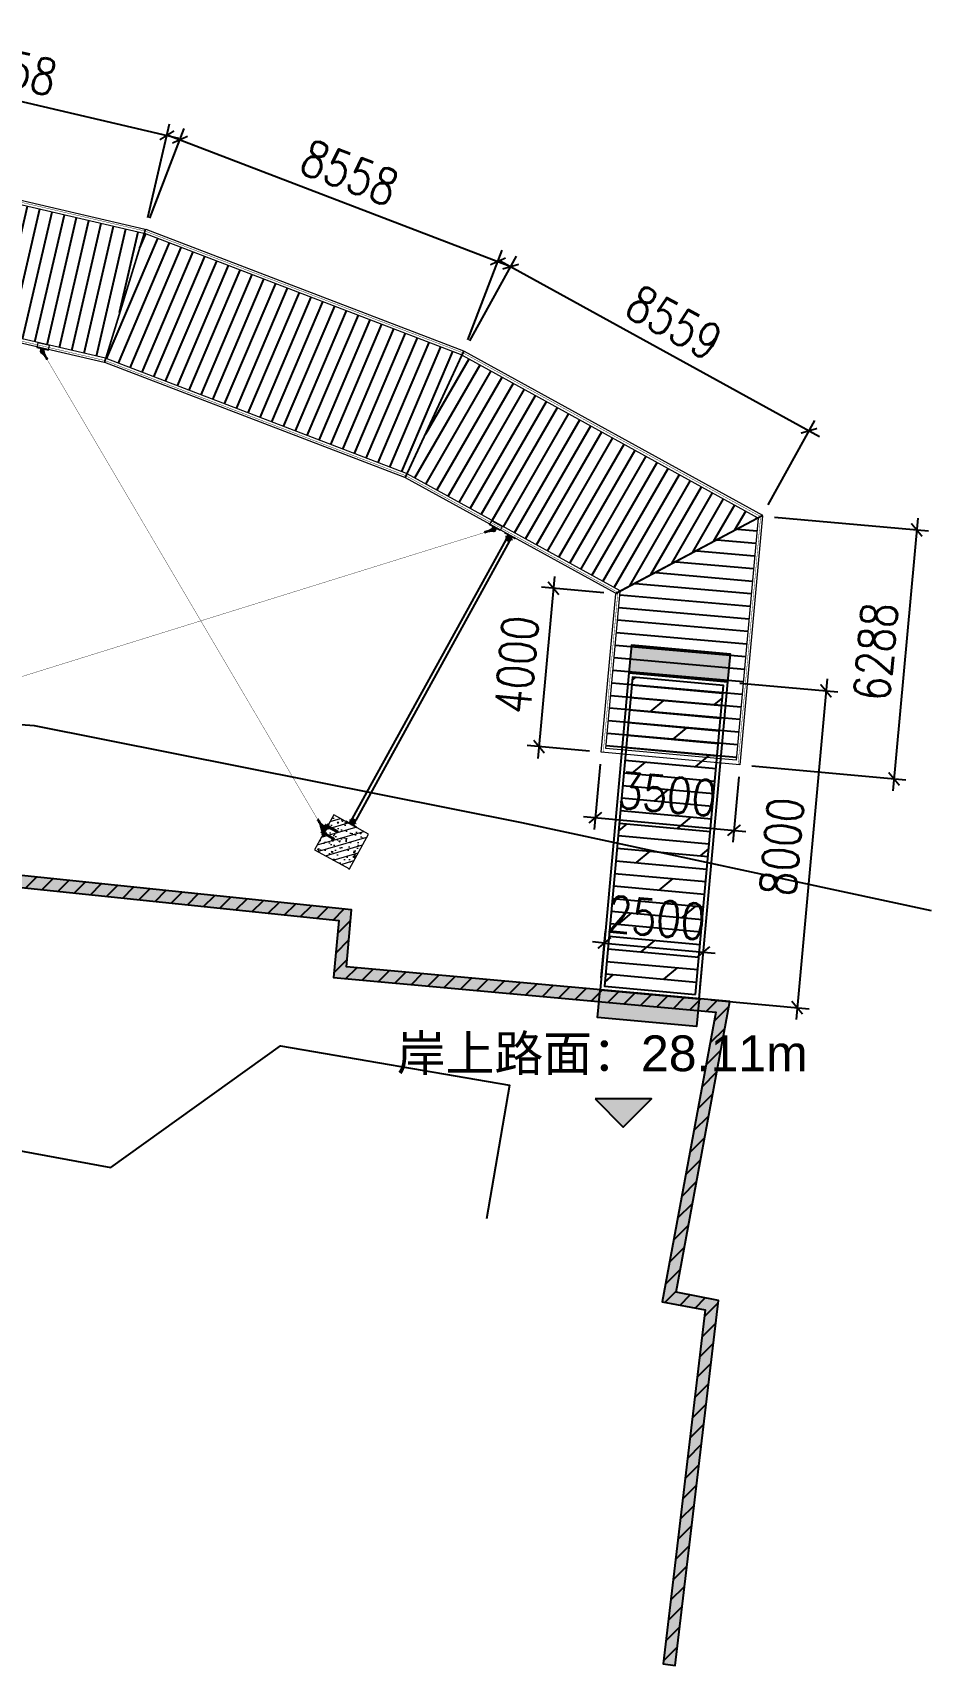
# Model space of a CAD drawing. Header units: millimetres. Extents: x 11827 to 862553, y 15071 to 134256.
# Drawn here: x 185472 to 208060, y 47654 to 88718 of the extents above; entities that cross this region are included whole.
import ezdxf

# ---------------------------------------------------------------- set-up
doc = ezdxf.new("R2010")
doc.units = ezdxf.units.MM
for name, pattern in [('CENTER', [2, 1.25, -0.25, 0.25, -0.25]), ('DASHDOT2', [12.7, 6.35, -3.175, 0, -3.175]), ('DASHED2', [9.525, 6.35, -3.175])]:
    doc.linetypes.add(name, pattern=pattern)
for name, color, linetype in [('BS-Annectent', 115, 'Continuous'), ('HR-dimension', 9, 'Continuous'), ('langan', 170, 'FENCELINE2'), ('STEEL', 34, 'Continuous'), ('抱桩器', 255, 'Continuous')]:
    doc.layers.add(name, color=color, linetype=linetype)
for name, color, linetype, lineweight in [('扣板', 7, 'Continuous', 9), ('文字标注', 220, 'Continuous', 18), ('结构', 52, 'Continuous', 18)]:
    doc.layers.add(name, color=color, linetype=linetype, lineweight=lineweight)
doc.styles.add('HZTXT', font='txtw.shx', dxfattribs={"width": 0.8, "bigfont": 'hztxtw.shx'})
doc.styles.get("Standard").update_dxf_attribs({"font": 'arial.ttf'})
doc.linetypes.add('FENCELINE2', pattern='A,6.35,-2.54,[132,ltypeshp.shx,S=2.54,R=0,X=-2.54,Y=0],-2.54,25.4', length=36.83)
doc.dimstyles.new('DIM-300', dxfattribs={"dimscale": 300, "dimtxt": 3, "dimasz": 1, "dimexe": 1, "dimexo": 1, "dimgap": 1, "dimtad": 1, "dimdec": 0, "dimdsep": 46, "dimtxsty": 'HZTXT', "dimblk": 'ARCHTICK', "dimcen": 0, "dimdle": 1, "dimclrd": 9, "dimclre": 9, "dimclrt": 2, "dimadec": 1, "dimazin": 0, "dimtfac": 1, "dimtdec": 0, "dimtix": 1, "dimtmove": 2, "dimatfit": 3, "dimldrblk": 'ARCHTICK', "dimfxl": 10, "dimtolj": 1, "dimtzin": 0, "dimarcsym": 1})
pattern_1 = [(322.3042363, (-182477.9547, -50528.7565), (6.337899573, -0.8851938), [7.9375, -1.5875, 0, -1.5875])]
pattern_2 = [(322.3042363, (-55311.4466, 178520.0052), (6.337899573, -0.8851938), [7.9375, -1.5875, 0, -1.5875])]

# ---------------------------------------------------------------- blocks, each defined once
blk = doc.blocks.new('thwerg')
at = {"linetype": 'Continuous'}
h = blk.add_hatch(dxfattribs=at)
h.set_pattern_fill('AR-CONC', color=252, scale=5)
h.paths.add_polyline_path([(125890, -32795), (125541, -30956), (144375, -29749), (144792, -28301), (167849, -30703), (167718, -32134), (177330, -33007), (175981, -40288), (177064, -40496), (176008, -49398), (176306, -49434), (177395, -40254), (176330, -40050), (177685, -32738), (168044, -31863), (168175, -30435), (144574, -27977), (144145, -29463), (125184, -30678), (125563, -32683), (121810, -36014), (115445, -36787), (117010, -48533), (117307, -48493), (115782, -37048), (121939, -36301)])
h = blk.add_hatch(dxfattribs=at)
h.set_pattern_fill('ANSI31', color=252, scale=100)
h.paths.add_polyline_path([(144375, -29749), (144792, -28301), (167849, -30703), (167718, -32134), (177330, -33007), (175981, -40288), (177064, -40496), (176008, -49398), (176306, -49434), (177395, -40254), (176330, -40050), (177685, -32738), (168044, -31863), (168175, -30435), (144574, -27977), (144145, -29463), (125184, -30678), (125563, -32683), (121810, -36014), (115445, -36787), (117010, -48533), (117307, -48493), (115782, -37048), (121939, -36301), (125890, -32795), (125541, -30956)])
at = {"color": 252, "linetype": 'Continuous', "flags": 128}
for points, elevation in [([(106933, -30769), (107635, -30369), (114725, -28078), (119240, -25868), (122867, -24992), (126369, -24863), (131244, -25695), (140044, -24946), (146723, -24787), (160192, -25793), (172447, -28232), (182746, -30446)], -32017), ([(125541, -30956), (144375, -29749), (144792, -28301), (167849, -30703), (167718, -32134), (177330, -33007), (175981, -40288), (177064, -40496), (176008, -49398), (176306, -49434), (177395, -40254), (176330, -40050), (177685, -32738), (168044, -31863), (168175, -30435), (144574, -27977), (144145, -29463), (125184, -30678)], -2496)]:
    blk.add_lwpolyline(points, dxfattribs=dict(at, elevation=elevation))
blk.add_lwpolyline([(141861, -33967), (141860, -37038), (146732, -37038), (146732, -32622), (157554, -34310), (157440, -36052), (162121, -36914), (166389, -33855), (172143, -34842), (171563, -38202)], dxfattribs=at)
blk = doc.blocks.new('FQ-PM')
h = blk.add_hatch()
h.set_pattern_fill('ANSI31', color=252, scale=100, angle=32)
h.paths.add_polyline_path([(178907, 47404), (170586, 49338), (170063, 46088), (177943, 44257)])
h = blk.add_hatch()
h.set_pattern_fill('ANSI31', color=252, scale=100, angle=22)
h.paths.add_polyline_path([(186899, 44344), (178921, 47400), (177958, 44252), (185513, 41358)])
h = blk.add_hatch()
h.set_pattern_fill('ANSI31', color=252, scale=100, angle=15)
h.paths.add_polyline_path([(186912, 44338), (185527, 41352), (190875, 38407), (194339, 40249)])
h = blk.add_hatch()
h.set_pattern_fill('ANSI31', color=252, scale=100, angle=130)
h.paths.add_polyline_path([(194346, 40235), (190882, 38394), (190527, 34488), (193797, 34191)])
at = {"layer": '结构', "color": 3, "elevation": 29521}
for points in [[(170046, 45981), (170603, 49445), (178939, 47508), (177912, 44153)], [(177926, 44149), (178953, 47503), (186944, 44442), (185468, 41260)], [(194455, 40308), (190763, 38346), (185481, 41254), (186958, 44436)], [(190767, 38331), (194460, 40294), (193891, 34031), (190406, 34348)]]:
    blk.add_lwpolyline(points, close=True, dxfattribs=at)
for points in [[(170586, 49338), (178907, 47404)], [(178921, 47400), (186899, 44344)], [(177943, 44257), (170063, 46088)], [(185513, 41358), (177958, 44252)], [(186912, 44338), (194341, 40247)], [(190877, 38406), (185527, 41352)], [(194347, 40244), (194347, 40244)], [(194346, 40233), (193793, 34148), (190523, 34445), (190881, 38392)]]:
    blk.add_lwpolyline(points, dxfattribs=at)
blk = doc.blocks.new('_ArchTick')
at = {"color": 0, "linetype": 'ByBlock', "lineweight": 100, "const_width": 0.15}
blk.add_lwpolyline([(-0.5, -0.5), (0.5, 0.5)], dxfattribs=at)
blk = doc.blocks.new('*D17')
at = {"color": 9, "lineweight": -2, "transparency": 16777216}
for p, q in [((180031, 86008), (180578, 88365)), ((180218, 88140), (189138, 86067)), ((188366, 84071), (188914, 86427))]:
    blk.add_line(p, q, dxfattribs=at)
at = {"layer": 'Defpoints', "color": 0, "transparency": 16777216}
for p in [(188846, 86135), (179963, 85716, 29521), (188298, 83779, 29521)]:
    blk.add_point(p, dxfattribs=at)
at = {"color": 9, "lineweight": -2, "transparency": 16777216, "xscale": 300, "yscale": 300, "zscale": 300}
for p, rotation in [((180510, 88072), 166.9144904085883), ((188846, 86135), 346.9144904085884)]:
    blk.add_blockref('_ArchTick', p, dxfattribs=dict(at, rotation=rotation))
at = {"color": 2, "transparency": 16777216, "insert": (184848, 87834), "char_height": 900, "attachment_point": 5, "rotation": 346.9145, "style": 'HZTXT'}
blk.add_mtext('\\A1;8558', dxfattribs=at)
blk = doc.blocks.new('*D18')
at = {"color": 9, "lineweight": -2, "transparency": 16777216}
for p, q in [((188420, 84054), (189282, 86306)), ((188895, 86133), (197447, 82857)), ((196411, 80993), (197274, 83245))]:
    blk.add_line(p, q, dxfattribs=at)
at = {"layer": 'Defpoints', "color": 0, "transparency": 16777216}
for p in [(188312, 83774, 29521), (197166, 82965), (196304, 80713, 29521)]:
    blk.add_point(p, dxfattribs=at)
at = {"color": 9, "lineweight": -2, "transparency": 16777216, "xscale": 300, "yscale": 300, "zscale": 300}
for p, rotation in [((189175, 86026), 159.0388731919477), ((197166, 82965), 339.0388731919477)]:
    blk.add_blockref('_ArchTick', p, dxfattribs=dict(at, rotation=rotation))
at = {"color": 2, "transparency": 16777216, "insert": (193439, 85196), "char_height": 900, "attachment_point": 5, "rotation": 339.0389, "style": 'HZTXT'}
blk.add_mtext('\\A1;8558', dxfattribs=at)
blk = doc.blocks.new('3x10')
h = blk.add_hatch()
h.set_pattern_fill('ACAD_ISO07W100', color=252, scale=20, angle=90)
h.paths.add_polyline_path([(925837, 2496349), (925137, 2496349), (925137, 2493849), (925837, 2493849)])
h.paths.add_polyline_path([(934537, 2496349), (933837, 2496349), (933837, 2493849), (934537, 2493849)])
h = blk.add_hatch()
h.set_pattern_fill('DOLMIT', color=252, scale=50, angle=90)
h.paths.add_polyline_path([(933737, 2496249), (925937, 2496249), (925937, 2493949), (933737, 2493949)])
at = {"color": 1}
for points in [[(925837, 2496349), (925837, 2493849), (925137, 2493849), (925137, 2496349)], [(933837, 2496349), (933837, 2493849), (934537, 2493849), (934537, 2496349)]]:
    blk.add_lwpolyline(points, close=True, dxfattribs=at)
at = {"layer": '抱桩器', "color": 1}
for points in [[(925837, 2493849), (933837, 2493849), (933837, 2496349), (925837, 2496349)], [(925937, 2493949), (933737, 2493949), (933737, 2496249), (925937, 2496249)]]:
    blk.add_lwpolyline(points, close=True, dxfattribs=at)
blk = doc.blocks.new('*D30')
at = {"color": 9, "lineweight": -2, "transparency": 16777216}
for p, q in [((204118, 76536), (207991, 76185)), ((207719, 76510), (207096, 69650)), ((203549, 70274), (207422, 69922))]:
    blk.add_line(p, q, dxfattribs=at)
at = {"layer": 'Defpoints', "color": 0, "transparency": 16777216}
for p in [(203819, 76564, 29521), (203250, 70301, 29521), (207123, 69949)]:
    blk.add_point(p, dxfattribs=at)
at = {"color": 9, "lineweight": -2, "transparency": 16777216, "xscale": 300, "yscale": 300, "zscale": 300}
for p, rotation in [((207692, 76212), 84.80758525777132), ((207123, 69949), 264.8075852577713)]:
    blk.add_blockref('_ArchTick', p, dxfattribs=dict(at, rotation=rotation))
at = {"color": 2, "transparency": 16777216, "insert": (206660, 73148), "char_height": 900, "attachment_point": 5, "rotation": 84.8076, "style": 'HZTXT'}
blk.add_mtext('\\A1;6288', dxfattribs=at)
blk = doc.blocks.new('*D31')
at = {"color": 9, "lineweight": -2, "transparency": 16777216}
for p, q in [((198590, 75042), (198173, 70461)), ((199828, 74629), (198264, 74771)), ((199466, 70645), (197902, 70787))]:
    blk.add_line(p, q, dxfattribs=at)
at = {"layer": 'Defpoints', "color": 0, "transparency": 16777216}
for p in [(200126, 74601, 29521), (198200, 70760), (199764, 70618, 29521)]:
    blk.add_point(p, dxfattribs=at)
at = {"color": 9, "lineweight": -2, "transparency": 16777216, "xscale": 300, "yscale": 300, "zscale": 300}
for p, rotation in [((198562, 74744), 84.80591688233064), ((198200, 70760), 264.8059168823306)]:
    blk.add_blockref('_ArchTick', p, dxfattribs=dict(at, rotation=rotation))
at = {"color": 2, "transparency": 16777216, "insert": (197635, 72820), "char_height": 900, "attachment_point": 5, "rotation": 84.8059, "style": 'HZTXT'}
blk.add_mtext('\\A1;4000', dxfattribs=at)
blk = doc.blocks.new('*D35')
at = {"color": 9, "lineweight": -2, "transparency": 16777216}
for p, q in [((199761, 64945), (199868, 66119)), ((199841, 65820), (199542, 65847)), ((199841, 65820), (202330, 65594)), ((202251, 64718), (202357, 65892)), ((202330, 65594), (202629, 65566))]:
    blk.add_line(p, q, dxfattribs=at)
at = {"layer": 'Defpoints', "color": 0, "transparency": 16777216}
for p in [(202330, 65594), (199734, 64646, 29521), (202224, 64420, 29521)]:
    blk.add_point(p, dxfattribs=at)
at = {"color": 9, "lineweight": -2, "transparency": 16777216, "xscale": 300, "yscale": 300, "zscale": 300}
for p, rotation in [((199841, 65820), 354.8075966638556), ((202330, 65594), 174.8075966638557)]:
    blk.add_blockref('_ArchTick', p, dxfattribs=dict(at, rotation=rotation))
at = {"color": 2, "transparency": 16777216, "insert": (201153, 66454), "char_height": 900, "attachment_point": 5, "rotation": 354.8076, "style": 'HZTXT'}
blk.add_mtext('\\A1;2500', dxfattribs=at)
blk = doc.blocks.new('*D36')
at = {"color": 9, "lineweight": -2, "transparency": 16777216}
for p, q in [((203246, 72360), (205710, 72136)), ((205438, 72462), (204660, 63897)), ((202522, 64393), (204986, 64169))]:
    blk.add_line(p, q, dxfattribs=at)
at = {"layer": 'Defpoints', "color": 0, "transparency": 16777216}
for p in [(202948, 72387, 29521), (202224, 64420, 29521), (204687, 64196)]:
    blk.add_point(p, dxfattribs=at)
at = {"color": 9, "lineweight": -2, "transparency": 16777216, "xscale": 300, "yscale": 300, "zscale": 300}
for p, rotation in [((205411, 72163), 84.80759666385475), ((204687, 64196), 264.8075966638548)]:
    blk.add_blockref('_ArchTick', p, dxfattribs=dict(at, rotation=rotation))
at = {"color": 2, "transparency": 16777216, "insert": (204302, 68247), "char_height": 900, "attachment_point": 5, "rotation": 84.8076, "style": 'HZTXT'}
blk.add_mtext('\\A1;8000', dxfattribs=at)
blk = doc.blocks.new('*D43')
at = {"color": 9, "lineweight": -2, "transparency": 16777216}
for p, q in [((196462, 80969), (197633, 83096)), ((197225, 82977), (205248, 78560)), ((203959, 76841), (205130, 78967))]:
    blk.add_line(p, q, dxfattribs=at)
at = {"layer": 'Defpoints', "color": 0, "transparency": 16777216}
for p in [(196317, 80706, 29521), (204985, 78704), (203814, 76578, 29521)]:
    blk.add_point(p, dxfattribs=at)
at = {"color": 9, "lineweight": -2, "transparency": 16777216, "xscale": 300, "yscale": 300, "zscale": 300}
for p, rotation in [((197488, 82833), 151.1598105474996), ((204985, 78704), 331.1598105474997)]:
    blk.add_blockref('_ArchTick', p, dxfattribs=dict(at, rotation=rotation))
at = {"color": 2, "transparency": 16777216, "insert": (201598, 81426), "char_height": 900, "attachment_point": 5, "rotation": 331.1598, "style": 'HZTXT'}
blk.add_mtext('\\A1;8559', dxfattribs=at)
blk = doc.blocks.new('*D45')
at = {"color": 9, "lineweight": -2, "transparency": 16777216}
for p, q in [((199737, 70319), (199588, 68675)), ((203223, 70002), (203073, 68358)), ((199316, 69001), (203399, 68630))]:
    blk.add_line(p, q, dxfattribs=at)
at = {"layer": 'Defpoints', "color": 0, "transparency": 16777216}
for p in [(199764, 70618, 29521), (203250, 70301, 29521), (203101, 68657)]:
    blk.add_point(p, dxfattribs=at)
at = {"color": 9, "lineweight": -2, "transparency": 16777216, "xscale": 300, "yscale": 300, "zscale": 300}
for p, rotation in [((199615, 68974), 174.807585257764), ((203101, 68657), 354.8075852577639)]:
    blk.add_blockref('_ArchTick', p, dxfattribs=dict(at, rotation=rotation))
at = {"color": 2, "transparency": 16777216, "insert": (201426, 69562), "char_height": 900, "attachment_point": 5, "rotation": 354.8076, "style": 'HZTXT'}
blk.add_mtext('\\A1;3500', dxfattribs=at)
blk = doc.blocks.new('*U1514')
at = {"layer": '结构'}
h = blk.add_hatch(dxfattribs=at)
h.set_pattern_fill('ANSI36', color=252, angle=-82.6958)
h.set_pattern_definition(pattern_1)
h.paths.add_polyline_path([(-129, 51), (-150, 49), (-148, 37), (-127, 39)])
h.paths.add_polyline_path([(109, 82), (-111, 54), (-109, 42), (111, 70)])
h.paths.add_polyline_path([(148, 87), (127, 84), (129, 72), (150, 75)])
h.paths.add_polyline_path([(62, 64), (50, 62), (56, 15), (68, 17)])
h.paths.add_polyline_path([(73, -19), (61, -20), (64, -47), (76, -45)])
h.paths.add_polyline_path([(7, 56), (-5, 55), (1, 8), (13, 10)])
h.paths.add_polyline_path([(17, -26), (5, -27), (9, -54), (21, -53)])
h.paths.add_polyline_path([(-49, 49), (-61, 48), (-55, 1), (-43, 3)])
h.paths.add_polyline_path([(-38, -33), (-50, -34), (-47, -61), (-35, -60)])
h = blk.add_hatch(dxfattribs=at)
h.set_pattern_fill('ANSI36', color=252, angle=-82.6958)
h.set_pattern_definition(pattern_2)
h.paths.add_polyline_path([(39, 13), (36, 40), (24, 39), (27, 12)])
h.paths.add_polyline_path([(49, -64), (44, -22), (32, -24), (37, -66)])
h.paths.add_polyline_path([(77, -73), (76, -61), (-43, -76), (-42, -88)])
h.paths.add_polyline_path([(-5, -71), (-10, -29), (-22, -31), (-16, -72)])
h.paths.add_polyline_path([(-14, 6), (-18, 33), (-30, 32), (-26, 5)])
at = {"layer": '文字标注', "color": 1, "linetype": 'CENTER', "ltscale": 2}
for points in [[(-129, 51), (-111, 54), (-109, 42), (-127, 39)], [(-38, -33), (-50, -34), (-55, 1), (-43, 3)], [(-10, -29), (-22, -31), (-26, 5), (-14, 6)], [(17, -26), (5, -27), (1, 8), (13, 10)], [(44, -22), (32, -24), (27, 12), (39, 13)], [(61, -20), (73, -19), (68, 17), (56, 15)], [(127, 84), (109, 82), (111, 70), (129, 72)]]:
    blk.add_lwpolyline(points, close=True, dxfattribs=at)
for points in [[(-118, 36), (-119, 47), (-120, 57)], [(106, 4), (-84, -21)], [(120, 66), (119, 78), (118, 88)], [(74, 0), (-56, -17)]]:
    blk.add_lwpolyline(points, dxfattribs=at)
at = {"layer": '结构'}
for points in [[(-150, 49), (148, 87), (150, 75), (-148, 37), (-150, 49)], [(-49, 49), (-35, -60), (-47, -61), (-61, 48), (-49, 49)], [(-18, 33), (-5, -71), (-16, -72), (-30, 32), (-18, 33)], [(7, 56), (21, -53), (9, -54), (-5, 55), (7, 56)], [(36, 40), (49, -64), (37, -66), (24, 39), (36, 40)], [(50, 62), (64, -47), (76, -45), (62, 64), (50, 62)]]:
    blk.add_lwpolyline(points, dxfattribs=at)
blk.add_lwpolyline([(-43, -76), (76, -61), (77, -73), (-42, -88)], close=True, dxfattribs=at)
blk = doc.blocks.new('*U1515')
at = {"color": 0, "linetype": 'ByBlock', "lineweight": -2, "transparency": 16777216}
blk.add_blockref('*U1514', (0, 0), dxfattribs=at)
blk = doc.blocks.new('*U1516')
at = {"layer": '结构'}
h = blk.add_hatch(dxfattribs=at)
h.set_pattern_fill('ANSI36', color=252, angle=-82.6958)
h.set_pattern_definition(pattern_1)
h.paths.add_polyline_path([(-129, 51), (-150, 49), (-148, 37), (-127, 39)])
h.paths.add_polyline_path([(109, 82), (-111, 54), (-109, 42), (111, 70)])
h.paths.add_polyline_path([(148, 87), (127, 84), (129, 72), (150, 75)])
h.paths.add_polyline_path([(62, 64), (50, 62), (56, 15), (68, 17)])
h.paths.add_polyline_path([(73, -19), (61, -20), (64, -47), (76, -45)])
h.paths.add_polyline_path([(7, 56), (-5, 55), (1, 8), (13, 10)])
h.paths.add_polyline_path([(17, -26), (5, -27), (9, -54), (21, -53)])
h.paths.add_polyline_path([(-49, 49), (-61, 48), (-55, 1), (-43, 3)])
h.paths.add_polyline_path([(-38, -33), (-50, -34), (-47, -61), (-35, -60)])
h = blk.add_hatch(dxfattribs=at)
h.set_pattern_fill('ANSI36', color=252, angle=-82.6958)
h.set_pattern_definition(pattern_2)
h.paths.add_polyline_path([(39, 13), (36, 40), (24, 39), (27, 12)])
h.paths.add_polyline_path([(49, -64), (44, -22), (32, -24), (37, -66)])
h.paths.add_polyline_path([(77, -73), (76, -61), (-43, -76), (-42, -88)])
h.paths.add_polyline_path([(-5, -71), (-10, -29), (-22, -31), (-16, -72)])
h.paths.add_polyline_path([(-14, 6), (-18, 33), (-30, 32), (-26, 5)])
at = {"layer": '文字标注', "color": 1, "linetype": 'CENTER', "ltscale": 2}
for points in [[(-129, 51), (-111, 54), (-109, 42), (-127, 39)], [(-38, -33), (-50, -34), (-55, 1), (-43, 3)], [(-10, -29), (-22, -31), (-26, 5), (-14, 6)], [(17, -26), (5, -27), (1, 8), (13, 10)], [(44, -22), (32, -24), (27, 12), (39, 13)], [(61, -20), (73, -19), (68, 17), (56, 15)], [(127, 84), (109, 82), (111, 70), (129, 72)]]:
    blk.add_lwpolyline(points, close=True, dxfattribs=at)
for points in [[(-118, 36), (-119, 47), (-120, 57)], [(106, 4), (-84, -21)], [(120, 66), (119, 78), (118, 88)], [(74, 0), (-56, -17)]]:
    blk.add_lwpolyline(points, dxfattribs=at)
at = {"layer": '结构'}
for points in [[(-150, 49), (148, 87), (150, 75), (-148, 37), (-150, 49)], [(-49, 49), (-35, -60), (-47, -61), (-61, 48), (-49, 49)], [(-18, 33), (-5, -71), (-16, -72), (-30, 32), (-18, 33)], [(7, 56), (21, -53), (9, -54), (-5, 55), (7, 56)], [(36, 40), (49, -64), (37, -66), (24, 39), (36, 40)], [(50, 62), (64, -47), (76, -45), (62, 64), (50, 62)]]:
    blk.add_lwpolyline(points, dxfattribs=at)
blk.add_lwpolyline([(-43, -76), (76, -61), (77, -73), (-42, -88)], close=True, dxfattribs=at)
blk = doc.blocks.new('*U1513')
at = {"color": 0, "linetype": 'ByBlock', "lineweight": -2, "transparency": 16777216}
blk.add_blockref('*U1516', (0, 0), dxfattribs=at)
blk = doc.blocks.new('*U1488')
for points in [[(-42, 4000), (-42, -4000)], [(58, 4000), (58, -4000)]]:
    blk.add_lwpolyline(points)
at = {"rotation": 352.6957637374326}
blk.add_blockref('*U1513', (0, 4082), dxfattribs=at)
at = {"xscale": -1, "rotation": 187.3042362625675}
blk.add_blockref('*U1515', (0, -4082), dxfattribs=at)
blk = doc.blocks.new('*U1489')
at = {"color": 0, "linetype": 'ByBlock', "lineweight": -2, "transparency": 16777216}
blk.add_blockref('*U1488', (0, 0), dxfattribs=at)
blk = doc.blocks.new('*U1490')
at = {"layer": '结构'}
h = blk.add_hatch(dxfattribs=at)
h.set_pattern_fill('ANSI31', color=256, scale=50)
h.set_pattern_definition([(45, (-68008.16, -15146.68), (-112.2532, 112.2532), [])])
h.paths.add_polyline_path([(500, 500), (-500, 500), (-500, -500), (500, -500)])
h = blk.add_hatch(dxfattribs=at)
h.set_pattern_fill('AR-CONC', color=256, scale=2.5)
h.set_pattern_definition([(50, (-68008.16, -15146.68), (455.4617, -39.8477), [47.625, -523.875]), (355, (-68008.16, -15146.7), (-88.1086, 477.642), [38.1, -419.1015]), (100.45144, (-67970.2, -15150), (367.353, 437.7944), [40.475, -445.2256]), (46.1842, (-68008.16, -15019.7), (677.6976, -105.106), [71.4375, -785.8125]), (96.6356, (-67951.7, -15028.44), (593.5103, 618.5653), [60.7126, -667.839]), (351.1842, (-68008.16, -15019.7), (593.51, 618.565), [57.15, -628.649]), (21, (-67944.66, -15051.43), (379.036, -255.663), [47.625, -523.875]), (326, (-67944.66, -15051.43), (154.505, 460.47), [38.1, -419.1]), (71.45144, (-67913.07, -15072.74), (533.541, 204.807), [40.475, -445.2248]), (37.5, (-68008.16, -15146.68), (7.7215, 211.3876), [0, -414.02, 0, -425.45, 0, -420.6875]), (7.5, (-68008.16, -15146.68), (167.04916, 250.45144), [0, -242.57, 0, -404.495, 0, -160.3375]), (327.5, (-68149.76, -15146.68), (338.9765, -14.32186), [0, -158.75, 0, -495.3, 0, -657.225]), (317.5, (-68213.26, -15146.68), (370.323, 63.5662), [0, -206.375, 0, -328.93, 0, -466.725])])
h.paths.add_polyline_path([(500, 500), (-500, 500), (-500, -500), (500, -500)])
blk.add_lwpolyline([(-500, 500), (-500, -500), (500, -500), (500, 500), (-500, 500)], dxfattribs=at)
blk = doc.blocks.new('*U1491')
at = {"color": 0, "linetype": 'ByBlock', "lineweight": -2, "transparency": 16777216}
blk.add_blockref('*U1490', (0, 0), dxfattribs=at)
blk = doc.blocks.new('A$C97f6d51a')
at = {"color": 1, "linetype": 'DASHDOT2'}
blk.add_line((0, 313), (0, -47), dxfattribs=at)
at = {"layer": 'BS-Annectent'}
for p, q in [((-10, 6), (9, 4)), ((-10, 2), (-6, 4)), ((-6, 1), (-10, 2)), ((-10, 2), (9, 1)), ((-9, 282), (-9, 282)), ((-9, 281), (-9, 282)), ((-9, 282), (-9, 282)), ((-9, 279), (-8, 279)), ((-8, 278), (-9, 279)), ((-9, 279), (-8, 278)), ((-9, 275), (-7, 276)), ((-6, 274), (-9, 275)), ((-9, 275), (-7, 275)), ((-9, 272), (-6, 274)), ((-6, 270), (-9, 272)), ((-9, 272), (-4, 272)), ((-9, 269), (9, 268)), ((-9, 266), (9, 265)), ((-9, 263), (9, 262)), ((-9, 260), (9, 258)), ((-9, 257), (9, 255)), ((-9, 253), (9, 252)), ((-9, 250), (9, 249)), ((-9, 247), (9, 246)), ((-9, 244), (9, 243)), ((-9, 241), (9, 240)), ((-9, 238), (9, 236)), ((-9, 235), (9, 233)), ((-9, 231), (9, 230)), ((-9, 228), (9, 227)), ((-9, 225), (9, 224)), ((-9, 222), (9, 221)), ((-9, 219), (9, 218)), ((-9, 216), (9, 215)), ((-9, 213), (9, 211)), ((-9, 209), (9, 208)), ((-9, 206), (9, 205)), ((-9, 203), (9, 202)), ((-9, 200), (9, 199)), ((-9, 197), (9, 196)), ((-9, 194), (9, 193)), ((-9, 191), (9, 189)), ((-9, 188), (9, 186)), ((-9, 184), (9, 183)), ((-9, 181), (9, 180)), ((-9, 178), (9, 177)), ((-9, 175), (9, 174)), ((-9, 172), (9, 171)), ((-9, 169), (9, 167)), ((-9, 166), (9, 164)), ((-9, 162), (9, 161)), ((-9, 159), (9, 158)), ((-9, 156), (9, 155)), ((-9, 153), (9, 152)), ((-9, 150), (9, 149)), ((-9, 147), (9, 146)), ((-9, 144), (9, 142)), ((-9, 140), (9, 139)), ((-9, 137), (9, 136)), ((-9, 134), (9, 133)), ((-9, 131), (9, 130)), ((-9, 128), (9, 127)), ((-9, 125), (9, 124)), ((-9, 122), (9, 120)), ((-9, 119), (9, 117)), ((-9, 115), (9, 114)), ((-9, 112), (9, 111)), ((-9, 109), (9, 108)), ((-9, 106), (9, 105)), ((-9, 103), (9, 102)), ((-9, 100), (9, 98)), ((-9, 97), (9, 95)), ((-9, 93), (9, 92)), ((-9, 90), (9, 89)), ((-9, 87), (9, 86)), ((-9, 84), (9, 83)), ((-9, 81), (9, 80)), ((-9, 78), (9, 76)), ((-9, 75), (9, 73)), ((-9, 71), (9, 70)), ((-9, 68), (9, 67)), ((-9, 65), (9, 64)), ((-9, 62), (9, 61)), ((-9, 59), (9, 58)), ((-9, 56), (9, 55)), ((-9, 53), (9, 51)), ((-9, 49), (9, 48)), ((-9, 46), (9, 45)), ((-9, 43), (9, 42)), ((-9, 40), (9, 39)), ((-9, 37), (9, 36)), ((-9, 34), (9, 33)), ((-9, 31), (9, 29)), ((-9, 28), (9, 26)), ((-9, 24), (9, 23)), ((-9, 21), (9, 20)), ((-9, 18), (9, 17)), ((-9, 15), (9, 14)), ((-9, 12), (9, 11)), ((-9, 9), (9, 7)), ((-8, 0), (-6, 1)), ((-6, 274), (-6, 274)), ((-6, 274), (-6, 274)), ((-6, 274), (-6, 274)), ((-6, 274), (-6, 274)), ((-6, 274), (-6, 274)), ((6, 270), (-6, 270)), ((6, 147), (-6, 148)), ((6, 116), (-6, 117)), ((6, 3), (-6, 4)), ((2, 0), (-6, 1)), ((4, 271), (9, 271)), ((6, 273), (5, 273)), ((6, 273), (5, 273)), ((6, 273), (9, 274)), ((6, 274), (9, 274)), ((9, 271), (6, 273)), ((6, 270), (9, 271)), ((6, 147), (9, 149)), ((9, 1), (6, 3)), ((7, 276), (9, 277)), ((9, 274), (7, 275)), ((7, 0), (9, 1)), ((9, 277), (8, 278)), ((8, 277), (9, 277)), ((9, 280), (9, 281)), ((9, 280), (9, 280)), ((9, 280), (9, 280)), ((-16, -24), (-16, -11)), ((12, -9), (-12, -9)), ((12, -27), (-12, -27)), ((-9, -29), (-6, -28)), ((-6, -31), (-9, -29)), ((9, -30), (-9, -29)), ((-9, -32), (-6, -31)), ((-6, -34), (-9, -32)), ((9, -33), (-9, -32)), ((-9, -35), (-6, -34)), ((-6, -37), (-9, -35)), ((9, -37), (-9, -35)), ((-9, -38), (-6, -37)), ((-6, -40), (-9, -38)), ((9, -40), (-9, -38)), ((-8, -24), (-8, -11)), ((-6, -28), (-8, -27)), ((-7, -40), (-7, -43)), ((6, -29), (-6, -28)), ((6, -29), (-6, -28)), ((6, -32), (-6, -31)), ((6, -32), (-6, -31)), ((6, -35), (-6, -34)), ((6, -38), (-6, -37)), ((6, -38), (-6, -37)), ((6, -41), (-6, -40)), ((-5, -44), (5, -44)), ((-4, -40), (-4, -43)), ((-2, -9), (0, -4)), ((9, -27), (-1, -27)), ((0, -9), (2, -4)), ((4, -41), (4, -43)), ((6, -29), (9, -27)), ((9, -30), (6, -29)), ((6, -32), (9, -30)), ((9, -33), (6, -32)), ((6, -35), (9, -33)), ((9, -37), (6, -35)), ((6, -38), (9, -37)), ((9, -40), (6, -38)), ((6, -41), (9, -40)), ((7, -41), (7, -43)), ((8, -24), (8, -11)), ((9, -27), (8, -27)), ((16, -24), (16, -11))]:
    blk.add_line(p, q, dxfattribs=at)
for points in [[(-19, -4), (-19, 0), (19, 0), (19, -4)], [(-15, -9), (15, -9), (15, -4), (-15, -4)]]:
    blk.add_lwpolyline(points, close=True, dxfattribs=at)
blk.add_lwpolyline([(10, 0), (10, 300), (0, 306), (-10, 300), (-10, 0)], dxfattribs=at)
for points in [[(16, -11, 0.612824), (8, -11, 0.305874), (-8, -11, 0.612824), (-16, -11)], [(16, -24, -0.612824), (8, -24, -0.305874), (-8, -24, -0.612824), (-16, -24)], [(-7, -43, 0.516475), (-4, -43, 0.258238), (4, -43, 0.516475), (7, -43)]]:
    blk.add_lwpolyline(points, format="xyb", dxfattribs=at)
blk = doc.blocks.new('A$Ce460a15a')
at = {"layer": 'STEEL', "color": 22}
for points in [[(12, 150), (12, -150), (0, -150), (0, 150)], [(92, -50), (112, -30), (112, 30), (92, 50), (12, 50), (12, -50)], [(52, 35), (12, 35), (12, 25), (52, 25)], [(52, -35), (12, -35), (12, -25), (52, -25)]]:
    blk.add_lwpolyline(points, close=True, dxfattribs=at)
blk.add_circle((67, 0), 25, dxfattribs=at)
at = {"layer": 'HR-dimension', "xscale": -1, "rotation": 90}
blk.add_blockref('A$C97f6d51a', (12, 100), dxfattribs=at)
at = {"layer": 'HR-dimension', "rotation": 90.00000000000001}
blk.add_blockref('A$C97f6d51a', (12, -100), dxfattribs=at)
blk = doc.blocks.new('*U1397')
at = {"color": 7, "linetype": 'Continuous', "lineweight": 15}
for p, q in [((-9, 9), (-10, 8)), ((-10, 8), (-10, 1)), ((-10, 1), (-9, 0)), ((-9, 9), (9, 9)), ((-9, 0), (9, 0)), ((-5, 8), (-5, 1)), ((5, 8), (5, 1)), ((10, 8), (9, 9)), ((9, 0), (10, 1)), ((10, 8), (10, 1))]:
    blk.add_line(p, q, dxfattribs=at)
for centre, start, end in [((0, -8), 72.42328, 107.57672), ((0, 17), 252.42328, 287.57672)]:
    blk.add_arc(centre, 17.2, start, end, dxfattribs=at)
for points, knots in [([(-10, 8), (-10, 9), (-9, 9), (-8, 9), (-7, 9), (-6, 9), (-6, 9), (-5, 8)], [0, 0, 0, 0, 0.264534, 0.399289, 0.53507, 0.765405, 1, 1, 1, 1]), ([(-5, 1), (-6, 1), (-6, 0), (-7, 0), (-8, 0), (-9, 0), (-10, 1), (-10, 1)], [0, 0, 0, 0, 0.264534, 0.399289, 0.53507, 0.765405, 1, 1, 1, 1]), ([(5, 8), (6, 9), (6, 9), (7, 9), (8, 9), (9, 9), (10, 9), (10, 8)], [0, 0, 0, 0, 0.264536, 0.399814, 0.535067, 0.765403, 1, 1, 1, 1]), ([(10, 1), (10, 1), (9, 0), (8, 0), (7, 0), (6, 0), (6, 1), (5, 1)], [0, 0, 0, 0, 0.264536, 0.399814, 0.535067, 0.765403, 1, 1, 1, 1])]:
    blk.add_open_spline(points, degree=3, knots=knots, dxfattribs=at)
blk = doc.blocks.new('A$C72EA2C7E')
blk.add_line((-8, -6), (8, -6))
at = {"color": 7, "linetype": 'Continuous', "lineweight": 15}
for p, q in [((-5, -40), (-5, -6)), ((-4, -41), (-5, -40)), ((5, -40), (-5, -40)), ((-4, -41), (5, -41)), ((5, -6), (5, -40)), ((5, -40), (5, -41))]:
    blk.add_line(p, q, dxfattribs=at)
at = {"color": 7, "linetype": 'Continuous', "lineweight": 0}
for p, q in [((-4, -41), (-4, -6)), ((5, -41), (5, -6))]:
    blk.add_line(p, q, dxfattribs=at)
blk.add_arc((0, -8), 8, 17.48617, 162.51383)
at = {"extrusion": (0, 0, -1), "xscale": 0.9999974999999999, "yscale": 0.9999974999999999, "zscale": -0.9999974999999999}
blk.add_blockref('*U1397', (0, -39), dxfattribs=at)
blk = doc.blocks.new('A$C9fee1c81')
h = blk.add_hatch(color=1)
h.dxf.hatch_style = 1
h.paths.add_polyline_path([(-5929, 1837), (-6020, 1810, -1.447528), (-6016, 1887), (-5928, 1852)])
h.paths.add_polyline_path([(-5942, 1844), (-5942, 1845), (-5958, 1852), (-5957, 1855), (-6019, 1880, 1.452111), (-6022, 1817), (-5958, 1836), (-5959, 1839)], flags=16)
h = blk.add_hatch()
h.set_pattern_fill('ANSI38', color=253, scale=0.7, angle=-2.5)
h.set_pattern_definition([(42.5, (-384069.4044, 295980.6416), (-1.501499236, 1.638598881), []), (132.5, (-384069.4044, 295980.6416), (-4.641597354, 1.775698526), [5.55625, -3.33375])])
h.paths.add_polyline_path([(-5960, 1843), (-5958, 1836), (-6022, 1817, -1.452111), (-6019, 1880), (-5957, 1855), (-5958, 1852), (-5959, 1849), (-6022, 1873, 1.452111), (-6024, 1823)])
h = blk.add_hatch(color=1)
h.dxf.hatch_style = 1
h.paths.add_polyline_path([(7763, 1838), (7854, 1802, 1.406258), (7855, 1880), (7764, 1853)])
h.paths.add_polyline_path([(7794, 1850), (7793, 1854), (7857, 1873, -1.406258), (7856, 1809), (7792, 1835), (7777, 1845)], flags=16)
h = blk.add_hatch()
h.set_pattern_fill('ANSI38', color=253, scale=0.7, angle=-2.5)
h.set_pattern_definition([(42.5, (-373908.014, 296136.0442), (-1.501499236, 1.638598881), []), (132.5, (-373908.014, 296136.0442), (-4.641597354, 1.775698526), [5.55625, -3.33375])])
h.paths.add_polyline_path([(7795, 1841), (7792, 1835), (7854, 1810, 1.452111), (7857, 1873), (7793, 1854), (7794, 1850), (7795, 1847), (7859, 1866, -1.452111), (7857, 1816)])
at = {"color": 1, "linetype": 'DASHED2'}
for p, q in [((-6067, 1863), (-6068, 1845)), ((7901, 1850), (7900, 1829))]:
    blk.add_line(p, q, dxfattribs=at)
blk.add_line((-5933, 1849), (-5929, 1841))
at = {"color": 1}
for points in [[(-5929, 1837), (-6020, 1810, -1.447528), (-6016, 1887), (-5928, 1852)], [(-5958, 1852), (-5942, 1845), (-5942, 1844), (-5959, 1839), (-5958, 1836), (-6022, 1817, -1.452111), (-6019, 1880), (-5957, 1855)], [(7763, 1838), (7851, 1803, 1.447528), (7855, 1880), (7764, 1853)], [(7794, 1850), (7778, 1845), (7778, 1844), (7793, 1838), (7792, 1835), (7854, 1810, 1.452111), (7857, 1873), (7793, 1854)]]:
    blk.add_lwpolyline(points, format="xyb", close=True, dxfattribs=at)
for points in [[(-5929, 1841), (-6021, 1814, -1.449849), (-6018, 1883), (-5933, 1849)], [(-5958, 1836), (-6022, 1817, -1.452111), (-6019, 1880), (-5957, 1855)], [(-5958, 1836), (-6022, 1817, -1.452111), (-6019, 1880), (-5957, 1855)], [(7764, 1842), (7853, 1807, 1.449849), (7856, 1876), (7769, 1850)], [(7792, 1835), (7854, 1810, 1.452111), (7857, 1873), (7793, 1854)], [(7792, 1835), (7854, 1810, 1.452111), (7857, 1873), (7793, 1854)]]:
    blk.add_lwpolyline(points, format="xyb")
for points in [[(-5959, 1849), (-6022, 1873, 1.452111), (-6024, 1823), (-5960, 1843), (-5958, 1836), (-6022, 1817, -1.452111), (-6019, 1880), (-5957, 1855)], [(7795, 1847), (7859, 1866, -1.452111), (7857, 1816), (7795, 1841), (7792, 1835), (7854, 1810, 1.452111), (7857, 1873), (7793, 1854)]]:
    blk.add_lwpolyline(points, format="xyb", close=True)
at = {"color": 252}
for points in [[(-5959, 1849), (-6022, 1873, 1.452111), (-6024, 1823), (-5960, 1843), (-5958, 1836), (-6022, 1817, -1.452111), (-6019, 1880), (-5957, 1855)], [(7795, 1847), (7859, 1866, -1.452111), (7857, 1816), (7795, 1841), (7792, 1835), (7854, 1810, 1.452111), (7857, 1873), (7793, 1854)]]:
    blk.add_lwpolyline(points, format="xyb", close=True, dxfattribs=at)
at = {"color": 1, "const_width": 8.4}
for points in [[(-5937, 1841), (-5776, 1841)], [(-5935, 1849), (7780, 1850)], [(7779, 1842), (7610, 1841)]]:
    blk.add_lwpolyline(points, dxfattribs=at)
at = {"xscale": -0.7, "yscale": 0.7, "zscale": 0.7, "rotation": 179.9396936740553}
for p in [(-5920, 1833), (-5882, 1833), (-5846, 1833), (-5809, 1833), (7641, 1833), (7678, 1833), (7714, 1833), (7751, 1833)]:
    blk.add_blockref('A$C72EA2C7E', p, dxfattribs=at)
blk = doc.blocks.new('支座')
at = {"layer": '扣板', "color": 7}
blk.add_line((13512, 4747, 0), (13512, 5047, 0), dxfattribs=at)
at = {"layer": '扣板', "color": 7, "elevation": 0}
for points in [[(13405, 4747), (13405, 5047), (13520, 5047), (13520, 4747)], [(13600, 4947), (13620, 4927), (13620, 4867), (13600, 4847), (13520, 4847), (13520, 4947)], [(13560, 4932), (13520, 4932), (13520, 4922), (13560, 4922)], [(13560, 4862), (13520, 4862), (13520, 4872), (13560, 4872)]]:
    blk.add_lwpolyline(points, close=True, dxfattribs=at)
at = {"layer": '扣板', "color": 7}
blk.add_circle((13575, 4897, 0), 25, dxfattribs=at)

msp = doc.modelspace()

# ---------------------------------------------------------------- hatches: boundary and pattern name
h = msp.add_hatch(color=256)
h.dxf.hatch_style = 1
h.paths.add_polyline_path([(200318.49, 61191.23), (199611.38, 61898.33), (201025.6, 61898.33)])

# ---------------------------------------------------------------- linework, layer by layer
msp.add_lwpolyline([(199611.38, 61898.33), (200318.49, 61191.23), (201025.6, 61898.33), (199611.38, 61898.33)])
at = {"layer": 'langan', "ltscale": 20, "const_width": 10, "elevation": 29521}
for points in [[(139439.34, 71585.49), (138661.75, 77993.89), (146307.19, 81771.84), (146317.88, 81776.24), (154435.55, 84479.29), (154446.54, 84482.96), (162854.89, 86046.58), (162866.38, 86047.91), (171411.28, 86445.76), (171422.84, 86445.5), (179941.65, 85668.74), (179953.06, 85666.9), (188285.09, 83730.2), (188296.15, 83726.82), (196284.22, 80666.7), (196294.7, 80661.83), (203769.39, 76545.76), (203202.12, 70305.36)], [(199814.08, 70613.34), (200177.13, 74607.2), (200163.08, 74650.22), (194862.87, 77568.88), (194846.14, 77576.65), (187301.62, 80466.86), (187283.99, 80472.26), (179414.61, 82301.42), (179396.41, 82304.35), (171350.61, 83037.98), (171332.18, 83038.39), (163261.74, 82662.64), (163243.43, 82660.52), (155300.6, 81182.47), (155282.75, 81177.86), (147617.35, 78625.4), (147600.3, 78618.37), (142345.84, 76021.91), (142331.43, 75976.75), (142814.58, 71995.06)]]:
    msp.add_lwpolyline(points, dxfattribs=at)
at = {"layer": '结构', "elevation": 29521}
msp.add_lwpolyline([(202999.32, 64349.31), (199513.68, 64665.99)], dxfattribs=at)

# ---------------------------------------------------------------- block references
for name, p, rotation in [('FQ-PM', (9357.03, 36280.03), 359.9970687291168), ('支座', (199323.4, 90472.73, 29521), 241.1423170294963), ('*U1489', (195471.7, 72440.06, 29521), 331.1598105487994), ('3x10', (2602031.8, -1083350.46, 29521), 84.80670274103691), ('*U1491', (193236.04, 68363.9, 29521), 331.1598105488002)]:
    msp.add_blockref(name, p, dxfattribs=dict(rotation=rotation))
at = {"xscale": -1, "rotation": 76.90116810718516}
msp.add_blockref('支座', (193556.58, 92827.66, 29521), dxfattribs=at)
msp.add_blockref('thwerg', (25314.3, 97087.72, 32017))
at = {"layer": 'HR-dimension', "xscale": -1, "rotation": 120.4504559213304}
msp.add_blockref('A$C9fee1c81', (190365.28, 76438.59, 29521), dxfattribs=at)
at = {"layer": 'HR-dimension'}
for name, p, rotation in [('A$C9fee1c81', (190747.46, 76188.44, 29521), 197.2974423657919), ('A$Ce460a15a', (192834.22, 68670.75, 29521), 151.1598105487953)]:
    msp.add_blockref(name, p, dxfattribs=dict(at, rotation=rotation))

# ---------------------------------------------------------------- texts
msp.add_text('岸上路面：28.11m', height=900).set_placement((194623.57, 62597.29))

# ---------------------------------------------------------------- dimensions: what is measured, and where the dimension line sits
for p1, p2, distance, picture, middle in [((179962.71, 85716, 29521), (188298.09, 83778.51, 29521), 2419.12, '*D17', (184847.9, 87834.09)), ((188312.43, 83774.12, 29521), (196303.71, 80712.78, 29521), 2411.56, '*D18', (193439.07, 85195.79)), ((196317.31, 80706.46, 29521), (203814.29, 76578.11, 29521), 2427.32, '*D43', (201598.44, 81425.52)), ((203819.02, 76563.64, 29521), (203249.91, 70301.01, 29521), 3888.9, '*D30', (206660.48, 73148.25)), ((200126.41, 74601.47, 29521), (199764.28, 70617.87, 29521), -1570.37, '*D31', (197634.5, 72819.73)), ((202947.66, 72386.99, 29521), (202223.65, 64419.73, 29521), 2473.26, '*D36', (204301.84, 68247.4)), ((199764.28, 70617.87, 29521), (203249.92, 70301.11, 29521), -1650.77, '*D45', (201425.58, 69562.42)), ((199733.96, 64645.97, 29521), (202223.65, 64419.73, 29521), 1178.7, '*D35', (201153.35, 66453.64))]:
    dim = msp.add_aligned_dim(p1=p1, p2=p2, distance=distance, dimstyle='DIM-300')
    dim.commit()
    dim.dimension.update_dxf_attribs({"geometry": picture, "text_midpoint": middle})

doc.saveas('drawing.dxf')
